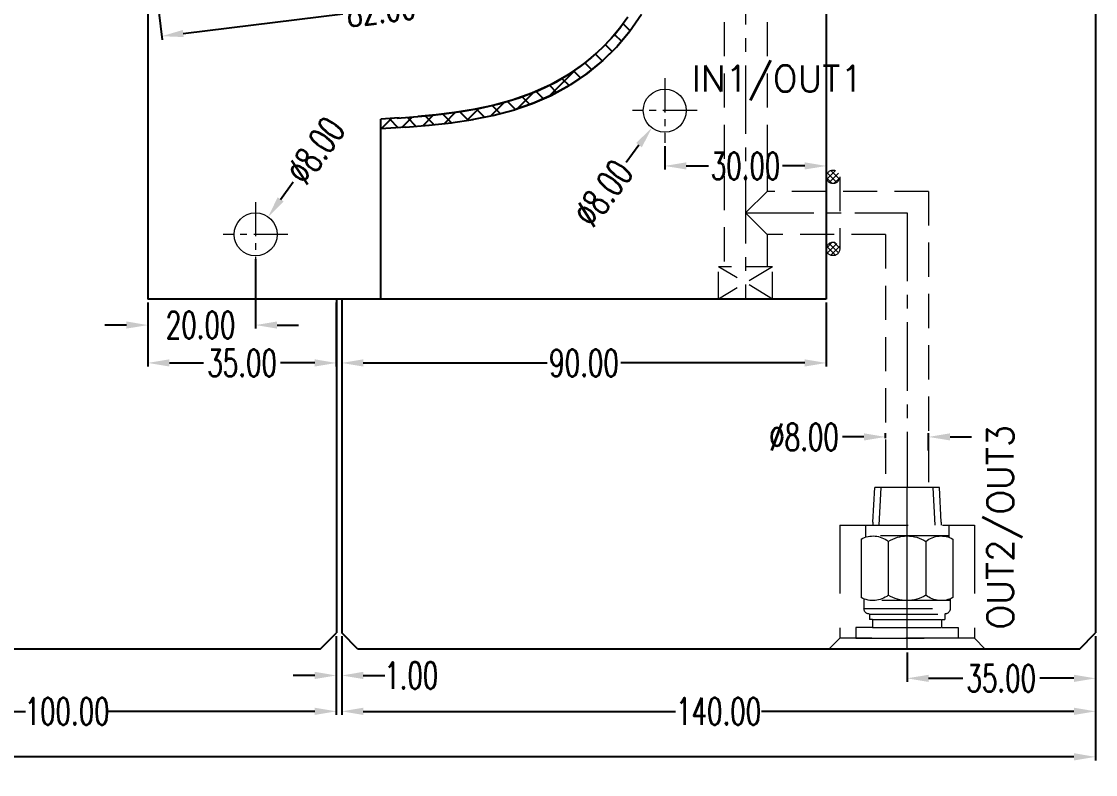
# Model space of a CAD drawing. Header units: inches. Extents: x 157915 to 159347, y -49911 to -48898.
# Drawn here: x 158194.4 to 158393.8, y -49425.2 to -49285.3 of the extents above; entities that cross this region are included whole.
import ezdxf
from ezdxf.enums import TextEntityAlignment as Align

# ---------------------------------------------------------------- set-up
doc = ezdxf.new("R2010")
doc.units = ezdxf.units.IN
doc.header["$LTSCALE"] = 2
doc.header["$MEASUREMENT"] = 0
doc.header["$PDMODE"] = 3
doc.header["$PDSIZE"] = 0.3125
doc.linetypes.add('CENTER', pattern=[50.8, 31.75, -6.35, 6.35, -6.35])
doc.linetypes.add('HIDDEN', pattern=[9.525, 6.35, -3.175])
doc.layers.get('0').update_dxf_attribs({"linetype": 'CONTINUOUS'})
doc.layers.get('Defpoints').update_dxf_attribs({"linetype": 'CONTINUOUS'})
for name, color, linetype in [('5', 5, 'CONTINUOUS'), ('CAV-COR', 1, 'CONTINUOUS'), ('COOL', 171, 'CONTINUOUS'), ('WT', 4, 'CONTINUOUS')]:
    doc.layers.add(name, color=color, linetype=linetype)
doc.layers.add('dim', color=3, linetype='CONTINUOUS', lineweight=15)
doc.layers.add('WR', color=122, linetype='HIDDEN', lineweight=18)
doc.styles.get("Standard").update_dxf_attribs({"font": 'txt.shx', "width": 0.67})
doc.dimstyles.new('2.00', dxfattribs={"dimtxt": 5, "dimasz": 4, "dimexe": 0.666, "dimexo": 0.626, "dimgap": 1, "dimtad": 0, "dimzin": 0, "dimdsep": 46, "dimtxsty": 'Standard', "dimcen": 0.09, "dimclrd": 3, "dimclre": 3, "dimclrt": 7, "dimazin": 0, "dimtfac": 1, "dimtofl": 0, "dimtmove": 0, "dimatfit": 0, "dimfxl": 0, "dimtolj": 1, "dimtzin": 0, "dimarcsym": 0})

# ---------------------------------------------------------------- blocks, each defined once
blk = doc.blocks.new('*D35353')
at = {"layer": 'Defpoints', "color": 0}
for p in [(158252.84, -49398.87), (158253.84, -49398.87), (158253.84, -49406.77)]:
    blk.add_point(p, dxfattribs=at)
at = {"layer": 'dim', "color": 3, "linetype": 'ByBlock', "lineweight": -2}
for p, q in [((158252.84, -49399.49), (158252.84, -49407.43)), ((158253.84, -49399.49), (158253.84, -49407.43)), ((158248.84, -49406.77), (158244.84, -49406.77)), ((158257.84, -49406.77), (158261.84, -49406.77))]:
    blk.add_line(p, q, dxfattribs=at)
at = {"layer": 'dim', "color": 3, "linetype": 'ByBlock'}
for points in [[(158248.84, -49407.43), (158248.84, -49406.1), (158252.84, -49406.77)], [(158257.84, -49406.1), (158257.84, -49407.43), (158253.84, -49406.77)]]:
    blk.add_solid(points, dxfattribs=at)
at = {"layer": 'dim', "color": 7, "linetype": 'ByBlock', "insert": (158266.75, -49406.77), "char_height": 5, "attachment_point": 5}
blk.add_mtext('\\A1;1.00', dxfattribs=at)
blk = doc.blocks.new('*D35354')
at = {"layer": 'Defpoints', "color": 0}
for p in [(158253.84, -49398.87), (158393.84, -49398.87), (158393.84, -49413.43)]:
    blk.add_point(p, dxfattribs=at)
at = {"layer": 'dim', "color": 3, "linetype": 'ByBlock', "lineweight": -2}
for p, q in [((158253.84, -49399.49), (158253.84, -49414.1)), ((158393.84, -49399.49), (158393.84, -49414.1)), ((158257.84, -49413.43), (158315.86, -49413.43)), ((158389.84, -49413.43), (158331.82, -49413.43))]:
    blk.add_line(p, q, dxfattribs=at)
at = {"layer": 'dim', "color": 3, "linetype": 'ByBlock'}
for points in [[(158257.84, -49412.76), (158257.84, -49414.1), (158253.84, -49413.43)], [(158389.84, -49414.1), (158389.84, -49412.76), (158393.84, -49413.43)]]:
    blk.add_solid(points, dxfattribs=at)
at = {"layer": 'dim', "color": 7, "linetype": 'ByBlock', "insert": (158323.84, -49413.43), "char_height": 5, "attachment_point": 5}
blk.add_mtext('\\A1;140.00', dxfattribs=at)
blk = doc.blocks.new('*D35355')
at = {"layer": 'Defpoints', "color": 0}
for p in [(158152.84, -49398.87), (158252.84, -49398.87), (158252.84, -49413.43)]:
    blk.add_point(p, dxfattribs=at)
at = {"layer": 'dim', "color": 3, "linetype": 'ByBlock', "lineweight": -2}
for p, q in [((158152.84, -49399.49), (158152.84, -49414.1)), ((158252.84, -49399.49), (158252.84, -49414.1)), ((158156.84, -49413.43), (158195.14, -49413.43)), ((158248.84, -49413.43), (158210.54, -49413.43))]:
    blk.add_line(p, q, dxfattribs=at)
at = {"layer": 'dim', "color": 3, "linetype": 'ByBlock'}
for points in [[(158156.84, -49412.76), (158156.84, -49414.1), (158152.84, -49413.43)], [(158248.84, -49414.1), (158248.84, -49412.76), (158252.84, -49413.43)]]:
    blk.add_solid(points, dxfattribs=at)
at = {"layer": 'dim', "color": 7, "linetype": 'ByBlock', "insert": (158202.84, -49413.43), "char_height": 5, "attachment_point": 5}
blk.add_mtext('\\A1;100.00', dxfattribs=at)
blk = doc.blocks.new('*D35358')
at = {"layer": 'Defpoints', "color": 0}
for p in [(157972.84, -49398.87), (158393.84, -49398.87), (158393.84, -49421.88)]:
    blk.add_point(p, dxfattribs=at)
at = {"layer": 'dim', "color": 3, "linetype": 'ByBlock', "lineweight": -2}
for p, q in [((157972.84, -49399.49), (157972.84, -49422.55)), ((158393.84, -49399.49), (158393.84, -49422.55)), ((157976.84, -49421.88), (158150.08, -49421.88)), ((158389.84, -49421.88), (158166.6, -49421.88))]:
    blk.add_line(p, q, dxfattribs=at)
at = {"layer": 'dim', "color": 3, "linetype": 'ByBlock'}
for points in [[(157976.84, -49421.21), (157976.84, -49422.55), (157972.84, -49421.88)], [(158389.84, -49422.55), (158389.84, -49421.21), (158393.84, -49421.88)]]:
    blk.add_solid(points, dxfattribs=at)
at = {"layer": 'dim', "color": 7, "linetype": 'ByBlock', "insert": (158158.34, -49421.88), "char_height": 5, "attachment_point": 5}
blk.add_mtext('\\A1;421.00', dxfattribs=at)
blk = doc.blocks.new('*D35359')
at = {"layer": 'Defpoints', "color": 0}
for p in [(158217.84, -49336.87), (158252.84, -49336.87), (158252.84, -49348.73)]:
    blk.add_point(p, dxfattribs=at)
at = {"layer": 'dim', "color": 3, "linetype": 'ByBlock', "lineweight": -2}
for p, q in [((158217.84, -49337.49), (158217.84, -49349.4)), ((158252.84, -49337.49), (158252.84, -49349.4)), ((158221.84, -49348.73), (158228.2, -49348.73)), ((158248.84, -49348.73), (158242.48, -49348.73))]:
    blk.add_line(p, q, dxfattribs=at)
at = {"layer": 'dim', "color": 3, "linetype": 'ByBlock'}
for points in [[(158221.84, -49348.06), (158221.84, -49349.4), (158217.84, -49348.73)], [(158248.84, -49349.4), (158248.84, -49348.06), (158252.84, -49348.73)]]:
    blk.add_solid(points, dxfattribs=at)
at = {"layer": 'dim', "color": 7, "linetype": 'ByBlock', "insert": (158235.34, -49348.73), "char_height": 5, "attachment_point": 5}
blk.add_mtext('\\A1;35.00', dxfattribs=at)
blk = doc.blocks.new('*D35360')
at = {"layer": 'Defpoints', "color": 0}
for p in [(158253.84, -49336.87), (158343.84, -49336.87), (158343.84, -49348.73)]:
    blk.add_point(p, dxfattribs=at)
at = {"layer": 'dim', "color": 3, "linetype": 'ByBlock', "lineweight": -2}
for p, q in [((158253.84, -49337.49), (158253.84, -49349.4)), ((158343.84, -49337.49), (158343.84, -49349.4)), ((158257.84, -49348.73), (158291.98, -49348.73)), ((158339.84, -49348.73), (158305.71, -49348.73))]:
    blk.add_line(p, q, dxfattribs=at)
at = {"layer": 'dim', "color": 3, "linetype": 'ByBlock'}
for points in [[(158257.84, -49348.06), (158257.84, -49349.4), (158253.84, -49348.73)], [(158339.84, -49349.4), (158339.84, -49348.06), (158343.84, -49348.73)]]:
    blk.add_solid(points, dxfattribs=at)
at = {"layer": 'dim', "color": 7, "linetype": 'ByBlock', "insert": (158298.84, -49348.73), "char_height": 5, "attachment_point": 5}
blk.add_mtext('\\A1;90.00', dxfattribs=at)
blk = doc.blocks.new('*D37165')
at = {"layer": 'Defpoints', "color": 0}
for p in [(158343.84, -49303.34), (158313.84, -49307.87), (158343.84, -49312.15)]:
    blk.add_point(p, dxfattribs=at)
at = {"layer": 'dim', "color": 3, "linetype": 'ByBlock', "lineweight": -2}
for p, q in [((158343.84, -49303.97), (158343.84, -49312.81)), ((158313.84, -49308.49), (158313.84, -49312.81)), ((158317.84, -49312.15), (158321.98, -49312.15)), ((158339.84, -49312.15), (158335.71, -49312.15))]:
    blk.add_line(p, q, dxfattribs=at)
at = {"layer": 'dim', "color": 3, "linetype": 'ByBlock'}
for points in [[(158317.84, -49311.48), (158317.84, -49312.81), (158313.84, -49312.15)], [(158339.84, -49312.81), (158339.84, -49311.48), (158343.84, -49312.15)]]:
    blk.add_solid(points, dxfattribs=at)
at = {"layer": 'dim', "color": 7, "linetype": 'ByBlock', "insert": (158328.84, -49312.15), "char_height": 5, "attachment_point": 5}
blk.add_mtext('\\A1;30.00', dxfattribs=at)
blk = doc.blocks.new('*D37168')
at = {"layer": 'Defpoints', "color": 0}
for p in [(158316.24, -49298.66), (158311.45, -49305.07)]:
    blk.add_point(p, dxfattribs=at)
at = {"layer": 'dim', "color": 3, "linetype": 'ByBlock', "lineweight": -2}
for p, q in [((158313.75, -49301.87), (158313.93, -49301.87)), ((158313.84, -49301.96), (158313.84, -49301.78)), ((158309.05, -49308.28), (158306.66, -49311.48))]:
    blk.add_line(p, q, dxfattribs=at)
at = {"layer": 'dim', "color": 3, "linetype": 'ByBlock'}
blk.add_solid([(158309.59, -49308.67), (158308.52, -49307.88), (158311.45, -49305.07)], dxfattribs=at)
at = {"layer": 'dim', "color": 7, "linetype": 'ByBlock', "insert": (158302.38, -49317.2), "char_height": 5, "attachment_point": 5, "rotation": 53.221}
blk.add_mtext('\\A1;%%c8.00', dxfattribs=at)
blk = doc.blocks.new('*D37187')
at = {"layer": 'Defpoints', "color": 0}
for p in [(158299.23, -49256.87), (158217.84, -49266.87), (158220.44, -49288.05)]:
    blk.add_point(p, dxfattribs=at)
at = {"layer": 'dim', "color": 3, "linetype": 'ByBlock', "lineweight": -2}
for p, q in [((158299.31, -49257.5), (158301.91, -49278.72)), ((158217.92, -49267.49), (158220.52, -49288.71)), ((158297.86, -49278.54), (158268.23, -49282.18)), ((158224.41, -49287.56), (158254.05, -49283.92))]:
    blk.add_line(p, q, dxfattribs=at)
at = {"layer": 'dim', "color": 3, "linetype": 'ByBlock'}
for points in [[(158297.94, -49279.2), (158297.78, -49277.88), (158301.83, -49278.05)], [(158224.33, -49286.9), (158224.49, -49288.22), (158220.44, -49288.05)]]:
    blk.add_solid(points, dxfattribs=at)
at = {"layer": 'dim', "color": 7, "linetype": 'ByBlock', "insert": (158261.14, -49283.05), "char_height": 5, "attachment_point": 5, "rotation": 7}
blk.add_mtext('\\A1;82.00', dxfattribs=at)
blk = doc.blocks.new('*D37236')
at = {"layer": 'Defpoints', "color": 0}
for p in [(158237.84, -49328.87), (158217.84, -49336.87), (158237.84, -49341.7)]:
    blk.add_point(p, dxfattribs=at)
at = {"layer": 'dim', "color": 3, "linetype": 'ByBlock', "lineweight": -2}
for p, q in [((158237.84, -49329.49), (158237.84, -49342.36)), ((158217.84, -49337.49), (158217.84, -49342.36)), ((158213.84, -49341.7), (158209.84, -49341.7)), ((158241.84, -49341.7), (158245.84, -49341.7))]:
    blk.add_line(p, q, dxfattribs=at)
at = {"layer": 'dim', "color": 3, "linetype": 'ByBlock'}
for points in [[(158213.84, -49342.36), (158213.84, -49341.03), (158217.84, -49341.7)], [(158241.84, -49341.03), (158241.84, -49342.36), (158237.84, -49341.7)]]:
    blk.add_solid(points, dxfattribs=at)
at = {"layer": 'dim', "color": 7, "linetype": 'ByBlock', "insert": (158227.63, -49341.7), "char_height": 5, "attachment_point": 5}
blk.add_mtext('\\A1;20.00', dxfattribs=at)
blk = doc.blocks.new('*D37237')
at = {"layer": 'Defpoints', "color": 0}
for p in [(158240.17, -49321.61), (158235.52, -49328.12)]:
    blk.add_point(p, dxfattribs=at)
at = {"layer": 'dim', "color": 3, "linetype": 'ByBlock', "lineweight": -2}
for p, q in [((158242.49, -49318.36), (158244.82, -49315.1)), ((158237.75, -49324.87), (158237.93, -49324.87)), ((158237.84, -49324.96), (158237.84, -49324.78))]:
    blk.add_line(p, q, dxfattribs=at)
at = {"layer": 'dim', "color": 3, "linetype": 'ByBlock'}
blk.add_solid([(158241.95, -49317.97), (158243.04, -49318.75), (158240.17, -49321.61)], dxfattribs=at)
at = {"layer": 'dim', "color": 7, "linetype": 'ByBlock', "insert": (158248.97, -49309.29), "char_height": 5, "attachment_point": 5, "rotation": 54.4513}
blk.add_mtext('\\A1;%%c8.00', dxfattribs=at)
blk = doc.blocks.new('*X36757')
at = {"color": 0}
for p, q in [((-7.86, -0.44), (-6.25, 1.17)), ((-6.25, -1.17), (-7.86, 0.44)), ((-5.66, -0.71), (-7.4, 1.03)), ((-7.4, -1.03), (-5.66, 0.71)), ((-5.45, 0.15), (-6.54, 1.24)), ((5.45, 0.15), (6.54, 1.24)), ((5.66, -0.71), (7.4, 1.03)), ((7.4, -1.03), (5.66, 0.71)), ((7.86, -0.44), (6.25, 1.17)), ((6.25, -1.17), (7.86, 0.44)), ((-6.54, -1.24), (-5.45, -0.15)), ((6.54, -1.24), (5.45, -0.15))]:
    blk.add_line(p, q, dxfattribs=at)
blk = doc.blocks.new('*D37455')
at = {"layer": 'Defpoints', "color": 0}
for p in [(158354.84, -49362.47), (158354.84, -49363.33), (158362.84, -49365.63)]:
    blk.add_point(p, dxfattribs=at)
at = {"layer": 'dim', "color": 3, "linetype": 'ByBlock', "lineweight": -2}
for p, q in [((158350.84, -49362.47), (158346.84, -49362.47)), ((158354.84, -49362.7), (158354.84, -49361.8)), ((158362.84, -49365), (158362.84, -49361.8)), ((158366.84, -49362.47), (158370.84, -49362.47))]:
    blk.add_line(p, q, dxfattribs=at)
at = {"layer": 'dim', "color": 3, "linetype": 'ByBlock'}
for points in [[(158350.84, -49363.13), (158350.84, -49361.8), (158354.84, -49362.47)], [(158366.84, -49361.8), (158366.84, -49363.13), (158362.84, -49362.47)]]:
    blk.add_solid(points, dxfattribs=at)
at = {"layer": 'dim', "color": 7, "linetype": 'ByBlock', "insert": (158339.7, -49362.47), "char_height": 5, "attachment_point": 5}
blk.add_mtext('%%c8.00', dxfattribs=at)
blk = doc.blocks.new('*D37456')
at = {"layer": 'Defpoints', "color": 0}
for p in [(158393.84, -49398.87), (158358.84, -49401.87), (158358.84, -49407.3)]:
    blk.add_point(p, dxfattribs=at)
at = {"layer": 'dim', "color": 3, "linetype": 'ByBlock', "lineweight": -2}
for p, q in [((158393.84, -49399.49), (158393.84, -49407.97)), ((158358.84, -49402.49), (158358.84, -49407.97)), ((158362.84, -49407.3), (158369.2, -49407.3)), ((158389.84, -49407.3), (158383.48, -49407.3))]:
    blk.add_line(p, q, dxfattribs=at)
at = {"layer": 'dim', "color": 3, "linetype": 'ByBlock'}
for points in [[(158362.84, -49406.64), (158362.84, -49407.97), (158358.84, -49407.3)], [(158389.84, -49407.97), (158389.84, -49406.64), (158393.84, -49407.3)]]:
    blk.add_solid(points, dxfattribs=at)
at = {"layer": 'dim', "color": 7, "linetype": 'ByBlock', "insert": (158376.34, -49407.3), "char_height": 5, "attachment_point": 5}
blk.add_mtext('\\A1;35.00', dxfattribs=at)
blk = doc.blocks.new('20150129.111502')
at = {"layer": '5', "color": 122, "linetype": 'HIDDEN', "lineweight": 0}
for p, q in [((0, 14.5), (0, -14.5)), ((2, 12.5), (0, 14.5)), ((2, 12.5), (2, -12.5)), ((23, 12.5), (2, 12.5)), ((23, -12.5), (23, 12.5)), ((2, -9.5), (2, 9.5)), ((4.01, 9.5), (2, 9.5)), ((4.01, 6.4), (4.01, 9.5)), ((7.51, -8), (7.51, 8)), ((9.33, 8), (7.51, 8)), ((9, 8), (9, -8)), ((20.43, 8.5), (9.57, 8.5)), ((4.01, -6.4), (4.01, 6.4)), ((5.51, 6.4), (4.01, 6.4)), ((5.51, 6.4), (5.51, 7)), ((6.51, 7), (5.51, 7)), ((5.51, 6.4), (5.51, 7)), ((5.51, -6.4), (5.51, 6.4)), ((6.51, -7), (6.51, 7)), ((23, 7.75), (20.77, 7.75)), ((21, 7.75), (21, -7.75)), ((23.56, 6.35), (23, 6.35)), ((23.56, 6.35), (30, 6.01)), ((30, 6.01), (30, -6.01)), ((23, 5.19), (30, 4.82)), ((20.01, 3.5), (9.99, 3.5)), ((20.01, -3.5), (9.99, -3.5)), ((23, -5.19), (30, -4.82)), ((5.51, -6.4), (4.01, -6.4)), ((4.01, -6.4), (4.01, -9.5)), ((5.51, -6.4), (5.51, -7)), ((5.51, -6.4), (5.51, -7)), ((6.51, -7), (5.51, -7)), ((23, -7.75), (20.77, -7.75)), ((23.56, -6.35), (23, -6.35)), ((23.56, -6.35), (30, -6.01)), ((4.01, -9.5), (2, -9.5)), ((9.33, -8), (7.51, -8)), ((20.43, -8.5), (9.57, -8.5)), ((2, -12.5), (0, -14.5)), ((23, -12.5), (2, -12.5))]:
    blk.add_line(p, q, dxfattribs=at)
at = {"layer": '5', "color": 122, "linetype": 'CENTER', "lineweight": 0, "ltscale": 0.5}
blk.add_line((0, 0), (30, 0), dxfattribs=at)
at = {"layer": '5', "color": 122, "linetype": 'HIDDEN', "lineweight": 0}
for centre, radius, start, end in [((7.51, 7), 1, 90, 180), ((13.47, 6.32), 4.47, 150.752, 219.0183), ((16.53, 6.32), 4.47, 320.9817, 29.248), ((15.66, 0), 6.66, 148.3016, 211.6984), ((14.34, 0), 6.66, 328.3016, 31.6984), ((13.47, -6.32), 4.47, 140.9817, 209.248), ((16.53, -6.32), 4.47, 330.752, 39.0183), ((7.51, -7), 1, 180, 270)]:
    blk.add_arc(centre, radius, start, end, dxfattribs=at)

msp = doc.modelspace()

# ---------------------------------------------------------------- linework, layer by layer
at = {"linetype": 'Continuous'}
for p, q in [((158393.843, -49226.768), (158393.843, -49398.868)), ((158252.843, -49336.868), (158252.843, -49398.868)), ((158253.843, -49336.868), (158253.843, -49398.868)), ((158249.843, -49401.868), (158252.843, -49398.868)), ((158256.843, -49401.868), (158253.843, -49398.868)), ((158390.843, -49401.868), (158393.843, -49398.868)), ((158249.843, -49401.868), (158155.843, -49401.868)), ((158390.843, -49401.868), (158256.843, -49401.868))]:
    msp.add_line(p, q, dxfattribs=at)
at = {"layer": 'CAV-COR'}
for p, q in [((158217.843, -49016.868), (158217.843, -49336.868)), ((158343.843, -49016.868), (158343.843, -49336.868)), ((158304.298, -49288.01), (158305.696, -49286.297)), ((158306.1, -49285.729), (158307.411, -49287.039)), ((158304.511, -49287.731), (158305.786, -49289.007)), ((158302.799, -49289.612), (158304.072, -49290.884)), ((158299, -49292.996), (158300.28, -49294.277)), ((158300.962, -49291.366), (158302.258, -49292.662)), ((158292.33, -49299.229), (158297.347, -49294.212)), ((158296.916, -49294.504), (158298.215, -49295.804)), ((158294.714, -49295.895), (158296.06, -49297.241)), ((158286.44, -49301.527), (158289.438, -49298.529)), ((158289.937, -49298.302), (158291.309, -49299.674)), ((158292.406, -49297.179), (158293.736, -49298.509)), ((158281.515, -49302.86), (158284.033, -49300.341)), ((158281.8, -49300.941), (158283.278, -49302.42)), ((158284.63, -49300.179), (158286.095, -49301.644)), ((158287.339, -49299.296), (158288.773, -49300.73)), ((158264.145, -49303.253), (158267.949, -49302.971)), ((158265.002, -49305.004), (158266.961, -49303.045)), ((158268.903, -49304.695), (158270.91, -49302.689)), ((158269.33, -49302.839), (158270.984, -49304.494)), ((158272.579, -49302.496), (158274.211, -49304.129)), ((158272.912, -49304.278), (158274.997, -49302.193)), ((158275.748, -49302.073), (158277.335, -49303.66)), ((158277.084, -49303.698), (158279.327, -49301.455)), ((158278.039, -49303.555), (158282.128, -49302.73)), ((158278.826, -49301.559), (158280.358, -49303.091)), ((158281.905, -49302.782), (158285.932, -49301.71)), ((158264.533, -49303.227), (158261.084, -49303.433)), ((158261.084, -49336.868), (158261.084, -49303.433)), ((158265.754, -49304.957), (158261.084, -49305.245)), ((158261.175, -49305.239), (158263.101, -49303.312)), ((158262.646, -49303.34), (158264.35, -49305.044)), ((158265.693, -49304.961), (158270.113, -49304.593)), ((158266.014, -49303.116), (158267.693, -49304.795)), ((158270.001, -49304.604), (158274.245, -49304.126)), ((158274.092, -49304.146), (158278.228, -49303.522)), ((158343.843, -49336.868), (158217.843, -49336.868))]:
    msp.add_line(p, q, dxfattribs=at)
for points in [[(158306.996, -49284.506), (158305.492, -49286.56), (158303.861, -49288.506), (158302.13, -49290.309), (158300.262, -49292), (158298.147, -49293.668), (158295.644, -49295.368), (158292.636, -49297.074), (158289.18, -49298.646), (158285.521, -49299.938), (158281.887, -49300.923), (158278.319, -49301.665), (158274.813, -49302.222), (158271.366, -49302.645), (158267.949, -49302.971)], [(158285.678, -49301.787), (158289.3, -49300.55), (158292.759, -49299.042), (158296.067, -49297.237), (158299.215, -49295.136), (158302.158, -49292.76), (158304.859, -49290.113), (158307.29, -49287.212), (158309.532, -49283.971)], [(158307.405, -49287.06), (158305.013, -49289.945), (158302.352, -49292.587), (158299.455, -49294.959), (158296.356, -49297.061), (158293.068, -49298.889), (158289.588, -49300.437), (158285.932, -49301.71)], [(158267.192, -49303.033), (158270.238, -49302.762), (158273.294, -49302.422), (158276.397, -49301.988), (158279.633, -49301.414), (158283.092, -49300.625), (158286.781, -49299.531), (158290.416, -49298.127), (158293.702, -49296.508), (158296.546, -49294.787), (158298.965, -49293.051), (158301.011, -49291.35), (158302.761, -49289.68), (158304.298, -49288.01)]]:
    msp.add_lwpolyline(points, dxfattribs=at)
at = {"layer": 'WR', "linetype": 'CENTER', "ltscale": 0.2}
for p, q in [((158328.843, -49252.868), (158328.843, -49336.868)), ((158328.843, -49320.868), (158358.843, -49320.868)), ((158358.843, -49320.868), (158358.843, -49371.868))]:
    msp.add_line(p, q, dxfattribs=at)
at = {"layer": 'WR', "linetype": 'HIDDEN', "ltscale": 0.5}
for p, q in [((158324.843, -49256.868), (158324.843, -49330.868)), ((158332.843, -49256.868), (158332.843, -49316.868)), ((158343.843, -49314.178), (158343.843, -49327.558)), ((158346.343, -49314.178), (158346.343, -49327.558)), ((158362.843, -49316.868), (158332.843, -49316.868)), ((158362.843, -49316.868), (158362.843, -49371.868)), ((158354.843, -49324.868), (158332.843, -49324.868)), ((158332.843, -49324.868), (158332.843, -49330.868)), ((158354.843, -49324.868), (158354.843, -49371.868))]:
    msp.add_line(p, q, dxfattribs=at)
at = {"layer": 'WR', "linetype": 'CENTER', "ltscale": 0.1}
for p, q in [((158313.843, -49295.868), (158313.843, -49307.868)), ((158319.843, -49301.868), (158307.843, -49301.868)), ((158237.843, -49318.868), (158237.843, -49330.868)), ((158243.843, -49324.868), (158231.843, -49324.868))]:
    msp.add_line(p, q, dxfattribs=at)
at = {"layer": 'WR', "linetype": 'ByBlock'}
for p, q in [((158328.843, -49320.868), (158332.843, -49316.868)), ((158332.843, -49324.868), (158328.843, -49320.868))]:
    msp.add_line(p, q, dxfattribs=at)
at = {"layer": 'WR', "linetype": 'HIDDEN', "ltscale": 0.4}
for p, q in [((158333.843, -49330.868), (158323.843, -49330.868)), ((158333.843, -49330.868), (158323.843, -49336.868)), ((158333.843, -49336.868), (158323.843, -49330.868)), ((158323.843, -49336.868), (158323.843, -49330.868)), ((158333.843, -49336.868), (158333.843, -49330.868)), ((158333.843, -49336.868), (158323.843, -49336.868))]:
    msp.add_line(p, q, dxfattribs=at)
at = {"layer": 'WR', "linetype": 'ByBlock'}
for centre in [(158313.843, -49301.868), (158237.843, -49324.868)]:
    msp.add_circle(centre, 4, dxfattribs=at)
at = {"layer": 'WR', "linetype": 'HIDDEN', "ltscale": 0.5}
for centre in [(158345.093, -49314.178), (158345.093, -49327.558)]:
    msp.add_circle(centre, 1.25, dxfattribs=at)

# ---------------------------------------------------------------- block references
at = {"layer": 'WR', "linetype": 'HIDDEN', "ltscale": 0.5, "xscale": -1, "rotation": 89.99999999999999}
msp.add_blockref('*X36757', (158345.093, -49320.868), dxfattribs=at)
at = {"layer": 'WT', "linetype": 'ByBlock', "xscale": -0.9999999999999991, "rotation": -90}
msp.add_blockref('20150129.111502', (158358.843, -49401.868), dxfattribs=at)

# ---------------------------------------------------------------- texts
at = {"layer": 'COOL', "color": 4}
for s, rotation, p in [('IN1/OUT1', 360, (158334.747, -49296.254)), ('OUT2/OUT3', 450, (158376.523, -49379.212))]:
    msp.add_text(s, height=4.8768, rotation=rotation, dxfattribs=at).set_placement(p, align=Align.MIDDLE)

# ---------------------------------------------------------------- dimensions: what is measured, and where the dimension line sits
at = {"layer": 'dim', "linetype": 'ByBlock'}
dim = msp.add_aligned_dim(p1=(158299.232, -49256.875), p2=(158217.843, -49266.868), distance=21.338, dimstyle='2.00', dxfattribs=at)
dim.commit()
dim.dimension.update_dxf_attribs({"geometry": '*D37187', "text_midpoint": (158261.138, -49283.051)})
for p1, p2, picture, middle in [((158316.238, -49298.664), (158311.448, -49305.072), '*D37168', (158302.382, -49317.2)), ((158235.517, -49328.122), (158240.169, -49321.614), '*D37237', (158248.972, -49309.294))]:
    dim = msp.add_diameter_dim_2p(p1=p1, p2=p2, dimstyle='2.00', dxfattribs=at)
    dim.commit()
    dim.dimension.update_dxf_attribs({"geometry": picture, "text_midpoint": middle})
for base, p1, p2, picture, middle in [((158343.843, -49312.147), (158313.843, -49307.868), (158343.843, -49303.341), '*D37165', (158328.843, -49312.147)), ((158252.843, -49348.731), (158217.843, -49336.868), (158252.843, -49336.868), '*D35359', (158235.343, -49348.731)), ((158343.843, -49348.731), (158253.843, -49336.868), (158343.843, -49336.868), '*D35360', (158298.843, -49348.731)), ((158252.843, -49413.43), (158152.843, -49398.868), (158252.843, -49398.868), '*D35355', (158202.843, -49413.43)), ((158253.843, -49406.768), (158252.843, -49398.868), (158253.843, -49398.868), '*D35353', (158266.751, -49406.768)), ((158393.843, -49413.43), (158253.843, -49398.868), (158393.843, -49398.868), '*D35354', (158323.843, -49413.43)), ((158358.843, -49407.302), (158393.843, -49398.868), (158358.843, -49401.868), '*D37456', (158376.343, -49407.302))]:
    dim = msp.add_linear_dim(base=base, p1=p1, p2=p2, dimstyle='2.00', dxfattribs=at)
    dim.commit()
    dim.dimension.update_dxf_attribs({"geometry": picture, "text_midpoint": middle})
for base, p1, p2, picture, middle in [((158237.843, -49341.697), (158217.843, -49336.868), (158237.843, -49328.868), '*D37236', (158227.634, -49341.697)), ((158393.843, -49421.881), (157972.843, -49398.868), (158393.843, -49398.868), '*D35358', (158158.343, -49421.881))]:
    dim = msp.add_linear_dim(base=base, p1=p1, p2=p2, dimstyle='2.00', dxfattribs=at)
    dim.commit()
    dim.dimension.update_dxf_attribs({"geometry": picture, "text_midpoint": middle, "dimtype": 160})
dim = msp.add_linear_dim(base=(158354.843, -49362.468), p1=(158362.843, -49365.626), p2=(158354.843, -49363.329), text='%%c<>', dimstyle='2.00', dxfattribs=at)
dim.commit()
dim.dimension.update_dxf_attribs({"geometry": '*D37455', "text_midpoint": (158339.701, -49362.468)})

doc.saveas('drawing.dxf')
